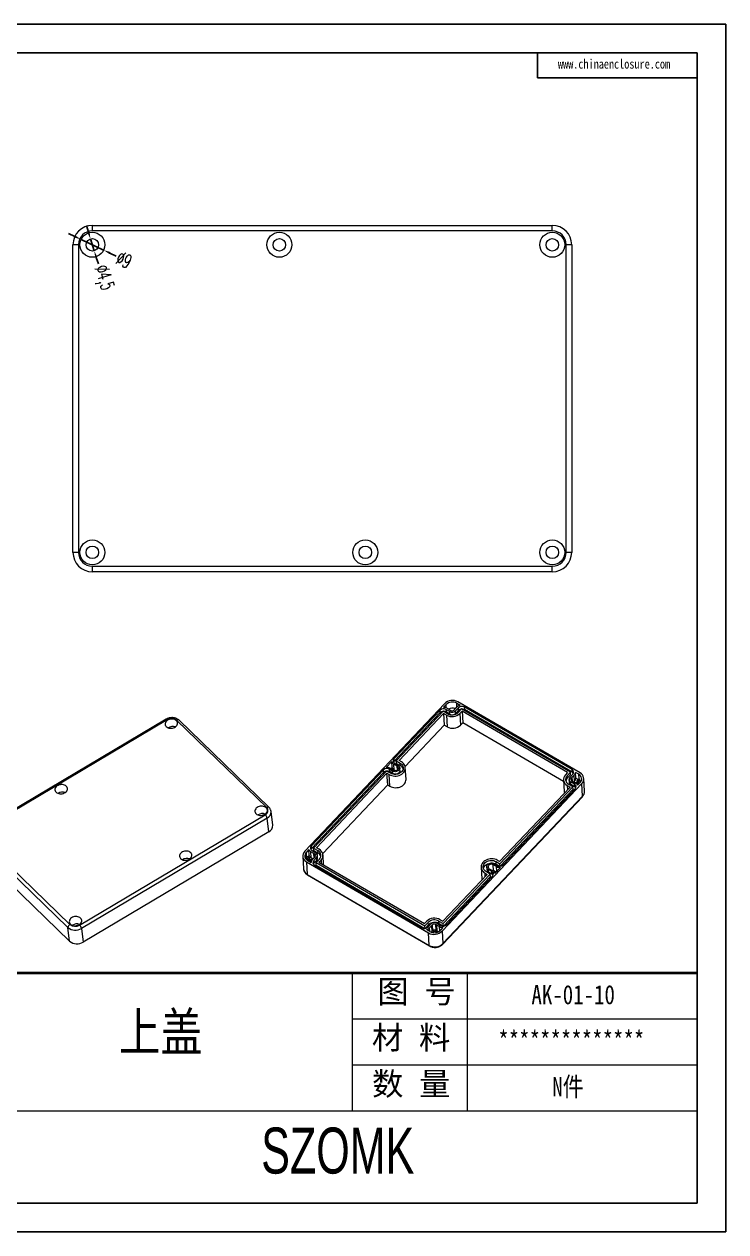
# Model space of a CAD drawing. Header units: inches. Extents: x 2647 to 4085, y 1129 to 1630.
# Drawn here: x 3010.1 to 3263.4, y 1128.8 to 1564.6 of the extents above; entities that cross this region are included whole.
import ezdxf

# ---------------------------------------------------------------- set-up
doc = ezdxf.new("R2010")
doc.units = ezdxf.units.IN
doc.header["$LTSCALE"] = 15
doc.layers.add('文字', color=81, linetype='Continuous')
doc.layers.add('粗实线', color=7, linetype='Continuous', lineweight=30)
doc.layers.add('细实线', color=3, linetype='Continuous', lineweight=9)
doc.styles.add('SLDTEXTSTYLE2', font='TXT', dxfattribs={"width": 0.6, "bigfont": 'bigfont'})
doc.styles.get("Standard").update_dxf_attribs({"font": 'txt', "bigfont": 'gbcbig.shx'})
doc.styles.add('宋体', font='', dxfattribs={"width": 0.8, "height": 3.5})
doc.styles.add('长仿宋', font='', dxfattribs={"width": 0.7, "height": 4})
doc.styles.get('宋体').set_extended_font_data('SimSun')
doc.styles.get('长仿宋').set_extended_font_data('SimSun')
doc.dimstyles.new('5', dxfattribs={"dimtxt": 5, "dimasz": 2.5, "dimexe": 1.25, "dimexo": 0.625, "dimtad": 0, "dimtxsty": 'SLDTEXTSTYLE2', "dimcen": 2.5, "dimclrd": 3, "dimclre": 3, "dimclrt": 256, "dimadec": 0, "dimazin": 0, "dimtfac": 1, "dimtmove": 0, "dimatfit": 3, "dimfxl": 1, "dimarcsym": 0})

# ---------------------------------------------------------------- blocks, each defined once
blk = doc.blocks.new('*D307')
at = {"color": 3, "lineweight": -2}
for p, q in [((3028.41, 1487.93), (3026.15, 1489)), ((3030.67, 1486.87), (3038.81, 1483.03)), ((3043.33, 1480.89), (3041.07, 1481.96))]:
    blk.add_line(p, q, dxfattribs=at)
at = {"color": 3}
for points in [[(3028.59, 1488.31), (3028.23, 1487.56), (3030.67, 1486.87)], [(3041.25, 1482.34), (3040.9, 1481.58), (3038.81, 1483.03)]]:
    blk.add_solid(points, dxfattribs=at)
at = {"layer": 'Defpoints', "color": 0}
for p in [(3030.67, 1486.87), (3038.81, 1483.03)]:
    blk.add_point(p, dxfattribs=at)
at = {"insert": (3046.16, 1479.56), "char_height": 5, "attachment_point": 5, "rotation": 334.7411, "style": 'SLDTEXTSTYLE2'}
blk.add_mtext('∅9', dxfattribs=at)
blk = doc.blocks.new('*D308')
at = {"color": 3, "lineweight": -2}
for p, q in [((3033.32, 1489.48), (3032.57, 1491.86)), ((3034.07, 1487.09), (3035.42, 1482.8)), ((3036.91, 1478.03), (3036.16, 1480.41))]:
    blk.add_line(p, q, dxfattribs=at)
at = {"color": 3}
for points in [[(3033.72, 1489.6), (3032.92, 1489.35), (3034.07, 1487.09)], [(3036.56, 1480.54), (3035.77, 1480.29), (3035.42, 1482.8)]]:
    blk.add_solid(points, dxfattribs=at)
at = {"layer": 'Defpoints', "color": 0}
for p in [(3034.07, 1487.09), (3035.42, 1482.8)]:
    blk.add_point(p, dxfattribs=at)
at = {"insert": (3038.52, 1472.9), "char_height": 5, "attachment_point": 5, "rotation": 287.4167, "style": 'SLDTEXTSTYLE2'}
blk.add_mtext('∅4,5', dxfattribs=at)

msp = doc.modelspace()

# ---------------------------------------------------------------- linework, layer by layer
for p, q in [((2647.03, 1564.559), (3263.365, 1564.559)), ((3263.365, 1564.559), (3263.365, 1128.767)), ((2662.979, 1554.183), (3252.989, 1554.183)), ((3195.344, 1554.183), (3195.344, 1545.176)), ((3252.989, 1554.183), (3252.989, 1139.143)), ((3195.344, 1545.176), (3252.989, 1545.176)), ((2662.979, 1139.143), (3252.989, 1139.143)), ((2647.03, 1128.767), (3263.365, 1128.767))]:
    msp.add_line(p, q)
at = {"color": 7, "linetype": 'Continuous', "lineweight": 15}
for p, q in [((3034.742, 1489.945), (3034.742, 1491.945)), ((3034.742, 1491.945), (3200.742, 1491.945)), ((3200.742, 1489.945), (3200.742, 1491.945)), ((3200.742, 1489.945), (3034.742, 1489.945)), ((3029.742, 1484.945), (3027.742, 1484.945)), ((3027.742, 1373.945), (3027.742, 1484.945)), ((3029.742, 1484.945), (3029.742, 1373.945)), ((3205.742, 1373.945), (3205.742, 1484.945)), ((3207.742, 1484.945), (3205.742, 1484.945)), ((3207.742, 1484.945), (3207.742, 1373.945)), ((3029.742, 1373.945), (3027.742, 1373.945)), ((3207.742, 1373.945), (3205.742, 1373.945)), ((3034.742, 1366.945), (3034.742, 1368.945)), ((3034.742, 1368.945), (3200.742, 1368.945)), ((3200.742, 1366.945), (3200.742, 1368.945)), ((3200.742, 1366.945), (3034.742, 1366.945)), ((3161.795, 1319.355), (3111.374, 1266.122)), ((3160.218, 1317.039), (3143.588, 1299.482)), ((3160.275, 1316.12), (3143.645, 1298.563)), ((3161.361, 1316.623), (3144.428, 1298.745)), ((3160.275, 1316.12), (3160.218, 1317.039)), ((3162.948, 1315.7), (3161.361, 1316.623)), ((3161.479, 1318.046), (3162.39, 1319.008)), ((3163.708, 1316.501), (3162.319, 1317.309)), ((3162.319, 1317.309), (3162.376, 1316.39)), ((3163.765, 1315.582), (3162.376, 1316.39)), ((3163.717, 1317.142), (3162.714, 1317.726)), ((3163.765, 1315.582), (3163.708, 1316.501)), ((3164.102, 1316.918), (3164.091, 1316.925)), ((3165.282, 1317.163), (3165.288, 1317.066)), ((3165.302, 1317.08), (3165.293, 1317.071)), ((3165.333, 1317.294), (3165.994, 1317.991)), ((3166.356, 1318.193), (3165.588, 1317.383)), ((3166.872, 1317.893), (3165.809, 1316.771)), ((3165.866, 1315.852), (3165.809, 1316.771)), ((3166.929, 1316.974), (3165.866, 1315.852)), ((3166.243, 1319.503), (3167.434, 1318.81)), ((3210.733, 1294.368), (3166.699, 1319.984)), ((3168.016, 1317.477), (3166.801, 1316.194)), ((3166.929, 1316.974), (3166.872, 1317.893)), ((3168.155, 1316.65), (3167.396, 1315.848)), ((3207.289, 1294.63), (3168.016, 1317.477)), ((3206.239, 1294.495), (3168.155, 1316.65)), ((3168.155, 1316.65), (3168.417, 1312.451)), ((3207.85, 1295.547), (3168.973, 1318.163)), ((3168.973, 1318.163), (3169.031, 1317.244)), ((3207.908, 1294.628), (3169.031, 1317.244)), ((3061.357, 1313.732), (2994.356, 1273.918)), ((3061.783, 1313.543), (2994.783, 1273.729)), ((3097.684, 1281.908), (3065.262, 1313.327)), ((3098.464, 1281.956), (3066.042, 1313.375)), ((3161.501, 1315.796), (3145.478, 1298.88)), ((3162.493, 1315.219), (3161.501, 1315.796)), ((3161.501, 1315.796), (3161.763, 1311.597)), ((3162.493, 1315.219), (3162.754, 1311.02)), ((3167.396, 1315.848), (3167.658, 1311.65)), ((3168.417, 1312.451), (3167.658, 1311.65)), ((3204.799, 1291.287), (3168.417, 1312.451)), ((3161.763, 1311.597), (3147.635, 1296.682)), ((3162.754, 1311.02), (3161.763, 1311.597)), ((3143.588, 1299.482), (3143.645, 1298.563)), ((3144.428, 1298.745), (3145.816, 1297.937)), ((3144.485, 1297.826), (3144.428, 1298.745)), ((3146.272, 1298.418), (3145.478, 1298.88)), ((3139.791, 1295.474), (3113.745, 1267.975)), ((3139.848, 1294.554), (3113.802, 1267.056)), ((3140.935, 1295.057), (3114.585, 1267.238)), ((3139.848, 1294.554), (3139.791, 1295.474)), ((3142.799, 1298.52), (3140.738, 1296.344)), ((3142.323, 1294.249), (3140.935, 1295.057)), ((3143.082, 1295.051), (3141.892, 1295.743)), ((3141.892, 1295.743), (3141.95, 1294.824)), ((3143.14, 1294.132), (3141.95, 1294.824)), ((3142.196, 1296.064), (3143.386, 1295.372)), ((3142.933, 1296.375), (3142.482, 1295.898)), ((3142.933, 1296.375), (3142.799, 1298.52)), ((3143.14, 1294.132), (3143.082, 1295.051)), ((3144.753, 1296.815), (3143.563, 1297.507)), ((3143.697, 1295.362), (3143.563, 1297.507)), ((3143.965, 1295.206), (3143.697, 1295.362)), ((3143.867, 1297.828), (3145.057, 1297.135)), ((3144.485, 1297.826), (3145.873, 1297.018)), ((3145.749, 1295.275), (3145.691, 1296.194)), ((3145.873, 1297.018), (3145.816, 1297.937)), ((3147.949, 1292.121), (3147.688, 1296.319)), ((3206.239, 1294.495), (3205.479, 1293.694)), ((3206.074, 1293.348), (3207.289, 1294.63)), ((3207.347, 1293.711), (3207.289, 1294.63)), ((3207.908, 1294.628), (3207.85, 1295.547)), ((3210.277, 1293.887), (3209.086, 1294.58)), ((3209.22, 1292.434), (3209.086, 1294.58)), ((3141.074, 1294.23), (3115.635, 1267.373)), ((3141.336, 1290.032), (3117.898, 1265.288)), ((3141.074, 1294.23), (3141.867, 1293.768)), ((3141.336, 1290.032), (3141.074, 1294.23)), ((3141.336, 1290.032), (3142.129, 1289.57)), ((3142.129, 1289.57), (3141.867, 1293.768)), ((3160.962, 1237.275), (3211.383, 1290.508)), ((3204.763, 1291.86), (3205.025, 1287.662)), ((3206.132, 1292.428), (3206.074, 1293.348)), ((3206.132, 1292.428), (3207.347, 1293.711)), ((3208.173, 1289.391), (3206.586, 1290.315)), ((3206.759, 1291.985), (3206.817, 1291.066)), ((3207.066, 1292.771), (3208.129, 1293.893)), ((3208.734, 1290.309), (3207.345, 1291.116)), ((3207.402, 1290.197), (3207.345, 1291.116)), ((3208.791, 1289.389), (3207.402, 1290.197)), ((3207.59, 1292.48), (3207.582, 1292.471)), ((3207.59, 1292.48), (3207.646, 1291.597)), ((3207.74, 1291.533), (3207.751, 1291.527)), ((3208.645, 1293.593), (3207.877, 1292.782)), ((3207.965, 1291.379), (3207.877, 1292.782)), ((3208.125, 1291.309), (3209.128, 1290.725)), ((3208.779, 1291.448), (3208.462, 1291.113)), ((3208.779, 1291.448), (3208.645, 1293.593)), ((3208.791, 1289.389), (3208.734, 1290.309)), ((3210.049, 1291.952), (3209.22, 1292.434)), ((3209.588, 1291.388), (3209.617, 1290.929)), ((3210.32, 1292.238), (3209.639, 1291.519)), ((3209.877, 1289.891), (3210.788, 1290.854)), ((3210.036, 1291.289), (3210.697, 1291.986)), ((3210.036, 1291.289), (3210.065, 1290.829)), ((3210.065, 1290.829), (3210.726, 1291.526)), ((3210.382, 1292.202), (3210.277, 1293.887)), ((3210.32, 1292.238), (3210.382, 1292.202)), ((3210.726, 1291.526), (3210.697, 1291.986)), ((3211.664, 1286.003), (3211.383, 1290.508)), ((3212.381, 1287.836), (3212.1, 1292.341)), ((3161.175, 1232.544), (3211.597, 1285.777)), ((3161.243, 1232.77), (3211.664, 1286.003)), ((3181.683, 1262.4), (3207.122, 1289.257)), ((3181.823, 1261.573), (3208.173, 1289.391)), ((3181.896, 1260.67), (3208.23, 1288.472)), ((3182.966, 1261.156), (3209.012, 1288.654)), ((3206.13, 1289.834), (3207.122, 1289.257)), ((3208.23, 1288.472), (3208.173, 1289.391)), ((3030.126, 1239.48), (3097.126, 1279.293)), ((3097.795, 1278.057), (3030.795, 1238.243)), ((3098.414, 1273.129), (3097.795, 1278.057)), ((3099.842, 1275.547), (3099.223, 1280.475)), ((3098.414, 1273.129), (3031.414, 1233.316)), ((3025.925, 1238.546), (2993.502, 1269.965)), ((2994.225, 1271.115), (3026.648, 1239.696)), ((3026.544, 1233.618), (2994.122, 1265.037)), ((3110.658, 1264.289), (3110.938, 1259.784)), ((3111.944, 1263.941), (3111.973, 1263.482)), ((3111.944, 1263.941), (3112.864, 1263.406)), ((3112.881, 1266.738), (3111.969, 1265.776)), ((3112.074, 1264.09), (3111.969, 1265.776)), ((3112.074, 1264.09), (3112.241, 1264.266)), ((3113.168, 1263.727), (3112.241, 1264.266)), ((3113.014, 1264.593), (3112.54, 1264.092)), ((3113.014, 1264.593), (3112.881, 1266.738)), ((3114.632, 1265.321), (3113.629, 1265.904)), ((3113.763, 1263.759), (3113.629, 1265.904)), ((3113.745, 1267.975), (3113.802, 1267.056)), ((3114.024, 1266.321), (3115.412, 1265.513)), ((3114.112, 1263.037), (3114.88, 1263.847)), ((3114.585, 1267.238), (3116.172, 1266.315)), ((3114.642, 1266.319), (3114.585, 1267.238)), ((3115.691, 1263.859), (3114.628, 1262.737)), ((3114.733, 1263.692), (3114.632, 1265.321)), ((3114.642, 1266.319), (3116.229, 1265.396)), ((3115.017, 1265.097), (3115.006, 1265.103)), ((3115.006, 1265.103), (3115.074, 1264.021)), ((3115.167, 1264.15), (3115.175, 1264.159)), ((3116.627, 1266.796), (3115.635, 1267.373)), ((3115.748, 1262.94), (3115.691, 1263.859)), ((3116.055, 1263.725), (3115.998, 1264.645)), ((3116.229, 1265.396), (3116.172, 1266.315)), ((3118.22, 1261.144), (3117.994, 1264.769)), ((3111.973, 1263.482), (3111.833, 1263.285)), ((3112.893, 1262.947), (3111.973, 1263.482)), ((3112.025, 1262.262), (3156.059, 1236.646)), ((3112.025, 1262.262), (3112.305, 1257.757)), ((3112.48, 1262.743), (3113.671, 1262.05)), ((3112.864, 1263.406), (3112.893, 1262.947)), ((3113.294, 1263.123), (3113.265, 1263.582)), ((3114.429, 1263.371), (3113.763, 1263.759)), ((3114.628, 1262.737), (3114.685, 1261.817)), ((3115.748, 1262.94), (3114.685, 1261.817)), ((3114.907, 1261.082), (3153.784, 1238.466)), ((3116.683, 1263.282), (3115.468, 1261.999)), ((3115.468, 1261.999), (3154.742, 1239.153)), ((3115.525, 1261.08), (3115.468, 1261.999)), ((3115.525, 1261.08), (3154.775, 1238.247)), ((3116.519, 1262.134), (3117.278, 1262.936)), ((3116.519, 1262.134), (3154.602, 1239.98)), ((3175.07, 1260.311), (3175.331, 1256.112)), ((3177.066, 1260.435), (3177.123, 1259.516)), ((3178.891, 1258.802), (3177.701, 1259.494)), ((3177.758, 1258.575), (3177.701, 1259.494)), ((3178.004, 1259.815), (3179.194, 1259.122)), ((3180.561, 1260.566), (3179.371, 1261.258)), ((3179.505, 1259.113), (3179.371, 1261.258)), ((3179.675, 1261.579), (3180.865, 1260.886)), ((3179.958, 1258.11), (3182.019, 1260.286)), ((3180.434, 1262.38), (3181.823, 1261.573)), ((3180.492, 1261.461), (3180.434, 1262.38)), ((3180.492, 1261.461), (3181.856, 1260.667)), ((3181.683, 1262.4), (3180.89, 1262.861)), ((3181.879, 1260.669), (3181.823, 1261.573)), ((3112.305, 1257.757), (3156.34, 1232.141)), ((3112.41, 1257.534), (3156.444, 1231.918)), ((3161.256, 1240.834), (3177.279, 1257.75)), ((3161.396, 1240.007), (3178.33, 1257.885)), ((3161.469, 1239.104), (3178.387, 1256.965)), ((3162.54, 1239.59), (3179.17, 1257.147)), ((3176.486, 1258.211), (3177.279, 1257.75)), ((3178.33, 1257.885), (3176.941, 1258.692)), ((3178.948, 1257.882), (3177.758, 1258.575)), ((3178.387, 1256.965), (3178.33, 1257.885)), ((3178.948, 1257.882), (3178.891, 1258.802)), ((3180.41, 1258.587), (3179.505, 1259.113)), ((3180.148, 1258.311), (3180.135, 1258.319)), ((3026.544, 1233.618), (3025.925, 1238.546)), ((3030.795, 1238.243), (3031.414, 1233.316)), ((3154.602, 1239.98), (3155.362, 1240.782)), ((3154.742, 1239.153), (3155.957, 1240.436)), ((3154.798, 1238.249), (3154.742, 1239.153)), ((3154.815, 1238.25), (3156.014, 1239.516)), ((3156.514, 1237.127), (3155.324, 1237.819)), ((3155.885, 1238.736), (3156.948, 1239.859)), ((3156.014, 1239.516), (3155.957, 1240.436)), ((3156.401, 1238.436), (3157.169, 1239.247)), ((3157.169, 1239.247), (3157.303, 1237.102)), ((3157.455, 1239.549), (3157.464, 1239.559)), ((3157.589, 1237.404), (3157.455, 1239.549)), ((3157.598, 1237.413), (3157.464, 1239.559)), ((3158.655, 1239.711), (3158.666, 1239.705)), ((3158.789, 1237.566), (3158.655, 1239.711)), ((3158.666, 1239.705), (3158.8, 1237.56)), ((3159.04, 1239.487), (3160.043, 1238.904)), ((3159.174, 1237.342), (3159.04, 1239.487)), ((3159.05, 1240.128), (3160.438, 1239.321)), ((3159.809, 1240.93), (3161.396, 1240.007)), ((3159.866, 1240.011), (3159.809, 1240.93)), ((3159.866, 1240.011), (3161.429, 1239.101)), ((3160.265, 1241.411), (3161.256, 1240.834)), ((3161.278, 1238.584), (3160.367, 1237.621)), ((3161.452, 1239.103), (3161.396, 1240.007)), ((3156.34, 1232.141), (3156.059, 1236.646)), ((3157.087, 1236.874), (3157.303, 1237.102)), ((3157.589, 1237.404), (3157.598, 1237.413)), ((3158.789, 1237.566), (3158.8, 1237.56)), ((3159.035, 1236.946), (3159.14, 1236.876)), ((3159.174, 1237.342), (3159.63, 1237.077)), ((3160.962, 1237.275), (3161.243, 1232.77))]:
    msp.add_line(p, q, dxfattribs=at)
at = {"color": 8, "linetype": 'Continuous', "lineweight": 15}
for p, q in [((3162.463, 1317.851), (3162.39, 1319.008)), ((3166.327, 1318.162), (3166.243, 1319.503)), ((3144.837, 1295.462), (3144.753, 1296.815)), ((3207.636, 1291.605), (3207.582, 1292.471)), ((3206.13, 1289.834), (3206.225, 1288.31)), ((3115.084, 1264.033), (3115.017, 1265.097)), ((3117.278, 1262.936), (3117.358, 1261.646)), ((3180.668, 1258.859), (3180.561, 1260.566)), ((3176.562, 1256.992), (3176.486, 1258.211)), ((3156.481, 1237.146), (3156.401, 1238.436)), ((3160.137, 1237.407), (3160.043, 1238.904))]:
    msp.add_line(p, q, dxfattribs=at)
at = {"color": 7, "linetype": 'Continuous', "lineweight": 15, "flags": 128}
for points in [[(3065.06, 1313.207), (3064.788, 1313.423), (3064.462, 1313.594), (3064.096, 1313.716), (3063.7, 1313.783), (3063.289, 1313.794), (3062.877, 1313.749), (3062.476, 1313.648), (3062.102, 1313.495), (3061.767, 1313.296), (3061.482, 1313.057), (3061.257, 1312.787), (3061.1, 1312.494), (3061.016, 1312.188), (3061.008, 1311.88), (3061.075, 1311.581), (3061.217, 1311.301), (3061.427, 1311.048), (3061.7, 1310.833), (3062.025, 1310.661), (3062.391, 1310.539), (3062.787, 1310.472), (3063.198, 1310.461), (3063.611, 1310.506), (3064.011, 1310.607), (3064.385, 1310.76), (3064.72, 1310.959), (3065.005, 1311.198), (3065.23, 1311.468), (3065.387, 1311.762), (3065.471, 1312.067), (3065.48, 1312.375), (3065.412, 1312.674), (3065.271, 1312.954), (3065.06, 1313.207)], [(3141.867, 1293.768), (3142.321, 1293.545), (3142.813, 1293.379), (3143.333, 1293.273), (3143.87, 1293.23), (3144.412, 1293.251), (3144.945, 1293.336), (3145.459, 1293.482), (3145.942, 1293.686), (3146.384, 1293.945), (3146.773, 1294.251), (3147.102, 1294.599), (3147.364, 1294.979), (3147.551, 1295.385), (3147.661, 1295.807), (3147.691, 1296.235), (3147.64, 1296.66), (3147.509, 1297.072), (3147.302, 1297.462), (3147.022, 1297.822), (3146.676, 1298.143), (3146.272, 1298.418)], [(3145.816, 1297.937), (3146.168, 1297.694), (3146.462, 1297.406), (3146.691, 1297.083), (3146.849, 1296.733), (3146.931, 1296.366), (3146.934, 1295.991), (3146.86, 1295.619), (3146.71, 1295.26), (3146.487, 1294.923), (3146.199, 1294.619), (3145.852, 1294.354), (3145.457, 1294.137), (3145.024, 1293.974), (3144.565, 1293.868), (3144.092, 1293.823), (3143.619, 1293.84), (3143.158, 1293.918), (3142.722, 1294.056), (3142.323, 1294.249)], [(3145.057, 1297.135), (3145.319, 1296.942), (3145.518, 1296.707), (3145.645, 1296.44), (3145.693, 1296.157), (3145.66, 1295.87), (3145.546, 1295.594), (3145.359, 1295.343), (3145.107, 1295.13), (3144.803, 1294.965), (3144.462, 1294.857), (3144.102, 1294.811), (3143.74, 1294.829), (3143.394, 1294.91), (3143.082, 1295.051)], [(3145.749, 1295.275), (3145.75, 1295.237), (3145.717, 1294.95), (3145.604, 1294.675), (3145.416, 1294.424), (3145.164, 1294.211), (3144.86, 1294.046), (3144.519, 1293.938), (3144.159, 1293.892), (3143.797, 1293.91), (3143.451, 1293.991), (3143.14, 1294.132)], [(3143.386, 1295.372), (3143.64, 1295.262), (3143.924, 1295.209), (3144.218, 1295.216), (3144.501, 1295.283), (3144.755, 1295.405), (3144.962, 1295.574), (3145.109, 1295.778), (3145.184, 1296.004), (3145.184, 1296.236), (3145.108, 1296.459), (3144.961, 1296.656), (3144.753, 1296.815)], [(3143.645, 1298.563), (3143.49, 1298.362), (3143.427, 1298.244)], [(3025.304, 1289.582), (3025.031, 1289.798), (3024.706, 1289.97), (3024.34, 1290.091), (3023.944, 1290.159), (3023.533, 1290.17), (3023.12, 1290.125), (3022.72, 1290.024), (3022.346, 1289.871), (3022.011, 1289.672), (3021.726, 1289.433), (3021.501, 1289.162), (3021.344, 1288.869), (3021.26, 1288.564), (3021.251, 1288.256), (3021.319, 1287.957), (3021.461, 1287.676), (3021.671, 1287.424), (3021.944, 1287.208), (3022.269, 1287.037), (3022.635, 1286.915), (3023.031, 1286.847), (3023.442, 1286.836), (3023.855, 1286.882), (3024.255, 1286.983), (3024.629, 1287.135), (3024.964, 1287.334), (3025.249, 1287.573), (3025.474, 1287.844), (3025.631, 1288.137), (3025.715, 1288.443), (3025.724, 1288.75), (3025.656, 1289.049), (3025.514, 1289.33), (3025.304, 1289.582)], [(3142.129, 1289.57), (3142.582, 1289.347), (3143.075, 1289.18), (3143.595, 1289.074), (3144.132, 1289.032), (3144.673, 1289.053), (3145.207, 1289.137), (3145.721, 1289.284), (3146.204, 1289.488), (3146.645, 1289.746), (3147.035, 1290.053), (3147.364, 1290.4), (3147.625, 1290.781), (3147.813, 1291.187), (3147.923, 1291.609), (3147.953, 1292.036), (3147.949, 1292.121)], [(3209.639, 1291.519), (3209.596, 1291.449), (3209.59, 1291.372), (3209.622, 1291.3), (3209.686, 1291.244), (3209.773, 1291.212), (3209.871, 1291.209), (3209.963, 1291.236), (3210.036, 1291.289)], [(3209.617, 1290.929), (3209.619, 1290.913), (3209.65, 1290.84), (3209.715, 1290.784), (3209.802, 1290.752), (3209.899, 1290.749), (3209.992, 1290.776), (3210.065, 1290.829)], [(3211.058, 1291.199), (3211.014, 1291.252), (3210.726, 1291.526)], [(3205.025, 1287.662), (3205.051, 1287.435), (3205.121, 1287.144)], [(3097.482, 1281.788), (3097.21, 1282.004), (3096.885, 1282.175), (3096.518, 1282.297), (3096.123, 1282.364), (3095.712, 1282.375), (3095.299, 1282.33), (3094.899, 1282.229), (3094.525, 1282.076), (3094.19, 1281.877), (3093.905, 1281.638), (3093.68, 1281.368), (3093.523, 1281.075), (3093.438, 1280.769), (3093.43, 1280.461), (3093.498, 1280.162), (3093.639, 1279.882), (3093.85, 1279.629), (3094.122, 1279.414), (3094.447, 1279.242), (3094.814, 1279.12), (3095.209, 1279.053), (3095.62, 1279.042), (3096.033, 1279.087), (3096.433, 1279.188), (3096.807, 1279.341), (3097.142, 1279.54), (3097.427, 1279.779), (3097.652, 1280.049), (3097.809, 1280.343), (3097.894, 1280.648), (3097.902, 1280.956), (3097.834, 1281.255), (3097.693, 1281.535), (3097.482, 1281.788)], [(3070.238, 1265.599), (3069.966, 1265.814), (3069.641, 1265.986), (3069.274, 1266.107), (3068.879, 1266.175), (3068.468, 1266.186), (3068.055, 1266.141), (3067.655, 1266.04), (3067.281, 1265.887), (3066.946, 1265.688), (3066.661, 1265.449), (3066.436, 1265.178), (3066.278, 1264.885), (3066.194, 1264.58), (3066.186, 1264.272), (3066.253, 1263.973), (3066.395, 1263.692), (3066.606, 1263.44), (3066.878, 1263.224), (3067.203, 1263.053), (3067.57, 1262.931), (3067.965, 1262.864), (3068.376, 1262.852), (3068.789, 1262.898), (3069.189, 1262.999), (3069.563, 1263.151), (3069.898, 1263.351), (3070.183, 1263.59), (3070.408, 1263.86), (3070.565, 1264.153), (3070.65, 1264.459), (3070.658, 1264.766), (3070.59, 1265.066), (3070.449, 1265.346), (3070.238, 1265.599)], [(3113.802, 1267.056), (3113.647, 1266.855), (3113.585, 1266.737)], [(3112.864, 1263.406), (3112.952, 1263.374), (3113.049, 1263.372), (3113.141, 1263.399), (3113.214, 1263.451), (3113.257, 1263.522), (3113.264, 1263.599), (3113.232, 1263.671), (3113.168, 1263.727)], [(3112.893, 1262.947), (3112.98, 1262.915), (3113.077, 1262.912), (3113.17, 1262.939), (3113.243, 1262.992), (3113.286, 1263.062), (3113.294, 1263.123)], [(3114.685, 1261.817), (3114.53, 1261.616), (3114.468, 1261.499)], [(3180.89, 1262.861), (3180.437, 1263.085), (3179.944, 1263.251), (3179.424, 1263.357), (3178.887, 1263.4), (3178.346, 1263.379), (3177.812, 1263.294), (3177.298, 1263.148), (3176.815, 1262.943), (3176.374, 1262.685), (3175.984, 1262.379), (3175.655, 1262.031), (3175.394, 1261.65), (3175.206, 1261.244), (3175.096, 1260.823), (3175.066, 1260.395), (3175.117, 1259.97), (3175.248, 1259.558), (3175.456, 1259.168), (3175.736, 1258.808), (3176.081, 1258.487), (3176.486, 1258.211)], [(3176.941, 1258.692), (3176.59, 1258.936), (3176.295, 1259.223), (3176.066, 1259.546), (3175.908, 1259.896), (3175.827, 1260.264), (3175.823, 1260.639), (3175.897, 1261.011), (3176.048, 1261.37), (3176.27, 1261.706), (3176.559, 1262.011), (3176.905, 1262.275), (3177.3, 1262.492), (3177.733, 1262.656), (3178.192, 1262.761), (3178.665, 1262.806), (3179.138, 1262.79), (3179.599, 1262.711), (3180.035, 1262.574), (3180.434, 1262.38)], [(3175.907, 1259.901), (3175.955, 1260.092), (3176.105, 1260.451), (3176.328, 1260.787), (3176.616, 1261.092), (3176.963, 1261.356), (3177.358, 1261.573), (3177.791, 1261.736), (3178.25, 1261.842), (3178.722, 1261.887), (3179.195, 1261.87), (3179.656, 1261.792), (3180.092, 1261.654), (3180.492, 1261.461)], [(3177.701, 1259.494), (3177.438, 1259.687), (3177.239, 1259.923), (3177.112, 1260.189), (3177.064, 1260.473), (3177.098, 1260.76), (3177.211, 1261.036), (3177.398, 1261.286), (3177.65, 1261.499), (3177.954, 1261.664), (3178.295, 1261.773), (3178.656, 1261.819), (3179.018, 1261.801), (3179.363, 1261.719), (3179.675, 1261.579)], [(3179.371, 1261.258), (3179.117, 1261.368), (3178.833, 1261.421), (3178.54, 1261.414), (3178.256, 1261.347), (3178.002, 1261.225), (3177.795, 1261.056), (3177.649, 1260.851), (3177.573, 1260.625), (3177.573, 1260.393), (3177.65, 1260.171), (3177.797, 1259.974), (3178.004, 1259.815)], [(3175.331, 1256.112), (3175.379, 1255.772), (3175.384, 1255.749)], [(3030.482, 1241.974), (3030.21, 1242.19), (3029.885, 1242.361), (3029.518, 1242.483), (3029.122, 1242.551), (3028.711, 1242.562), (3028.299, 1242.516), (3027.899, 1242.415), (3027.525, 1242.263), (3027.189, 1242.064), (3026.904, 1241.825), (3026.68, 1241.554), (3026.522, 1241.261), (3026.438, 1240.955), (3026.43, 1240.648), (3026.497, 1240.349), (3026.639, 1240.068), (3026.849, 1239.816), (3027.122, 1239.6), (3027.447, 1239.428), (3027.813, 1239.307), (3028.209, 1239.239), (3028.62, 1239.228), (3029.033, 1239.274), (3029.433, 1239.374), (3029.807, 1239.527), (3030.142, 1239.726), (3030.427, 1239.965), (3030.652, 1240.236), (3030.809, 1240.529), (3030.894, 1240.834), (3030.902, 1241.142), (3030.834, 1241.441), (3030.693, 1241.722), (3030.482, 1241.974)], [(3157.303, 1237.102), (3157.212, 1236.873), (3157.205, 1236.838)], [(3159.413, 1236.976), (3159.337, 1237.146), (3159.174, 1237.342)]]:
    msp.add_lwpolyline(points, dxfattribs=at)
at = {"color": 8, "linetype": 'Continuous', "lineweight": 15, "flags": 128}
msp.add_lwpolyline([(3061.783, 1313.543), (3061.671, 1313.64), (3061.566, 1313.708), (3061.473, 1313.744), (3061.395, 1313.747), (3061.357, 1313.732)], dxfattribs=at)
at = {"color": 7, "linetype": 'Continuous', "lineweight": 15}
for centre, radius in [((3034.742, 1484.945), 4.5), ((3034.742, 1484.945), 2.25), ((3102.242, 1484.945), 4.5), ((3102.242, 1484.945), 2.25), ((3200.742, 1484.945), 4.5), ((3200.742, 1484.945), 2.25), ((3034.742, 1373.945), 4.5), ((3133.242, 1373.945), 4.5), ((3200.742, 1373.945), 4.5), ((3034.742, 1373.945), 2.25), ((3133.242, 1373.945), 2.25), ((3200.742, 1373.945), 2.25)]:
    msp.add_circle(centre, radius, dxfattribs=at)
for centre, radius, start, end in [((3034.742, 1484.945), 7, 90, 180), ((3200.742, 1484.945), 7, 0, 90), ((3034.742, 1484.945), 5, 90, 180), ((3200.742, 1484.945), 5, 0, 90), ((3034.742, 1373.945), 7, 180, 270), ((3034.742, 1373.945), 5, 180, 270), ((3200.742, 1373.945), 5, 270, 0), ((3200.742, 1373.945), 7, 270, 0), ((3164.668, 1316.391), 4.127, 60.52296, 134.10528), ((3161.45, 1315.762), 1.775, 60.67252, 133.95573), ((3161.462, 1314.927), 1.682, 93.96851, 134.85898), ((3161.516, 1314.851), 1.763, 60.79818, 94.268), ((3161.495, 1315.566), 2.48, 60.57177, 90.3855), ((3164.648, 1316.671), 3.25, 60.61716, 134.01108), ((3164.543, 1318.531), 3.25, 240.61716, 314.01108), ((3164.784, 1314.375), 3.393, 74.83972, 116.66158), ((3164.577, 1318.049), 1.775, 240.67252, 313.95573), ((3164.446, 1317.966), 1.1, 228.46321, 251.16128), ((3164.595, 1317.795), 1.006, 240.67252, 313.95573), ((3165.448, 1317.174), 0.166, 133.75789, 212.57171), ((3164.748, 1317.892), 0.982, 304.30975, 328.79723), ((3164.892, 1315.29), 2.917, 65.22504, 67.81631), ((3167.989, 1316.591), 2.288, 104.05192, 135.53028), ((3168.104, 1316.616), 1.775, 60.67252, 133.95573), ((3168.116, 1315.782), 1.682, 93.96851, 134.85898), ((3168.171, 1315.705), 1.763, 60.79818, 94.268), ((3063.37, 1310.979), 3.015, 51.14336, 121.74811), ((3164.523, 1318.811), 4.127, 240.52296, 314.10528), ((3164.634, 1317.129), 1.775, 240.67252, 313.95573), ((3063.734, 1308.224), 2.893, 70.36163, 123.96984), ((3164.785, 1314.613), 4.127, 240.52296, 314.10528), ((3144.316, 1298.754), 1.03, 135.01252, 244.12455), ((3141.023, 1294.196), 1.775, 60.67252, 133.95573), ((3141.035, 1293.362), 1.682, 93.96851, 134.85898), ((3141.045, 1294.001), 2.363, 60.83886, 97.45883), ((3141.09, 1293.285), 1.763, 60.79818, 94.268), ((3144.275, 1298.838), 1.51, 192.16883, 241.8479), ((3144.409, 1296.693), 1.51, 192.16883, 241.8479), ((3144.835, 1295.082), 2.197, 19.31591, 61.78736), ((3207.401, 1294.621), 1.03, 315.01252, 64.12455), ((3207.306, 1293.554), 1.231, 32.30394, 60.76076), ((3207.554, 1294.673), 1.535, 315.27821, 356.51378), ((3209.67, 1292.204), 2.411, 315.28927, 63.84779), ((3207.193, 1291.998), 2.411, 135.28927, 243.84779), ((3207.414, 1292.014), 1.89, 135.1154, 244.02167), ((3207.582, 1291.011), 2.027, 135.66471, 167.46424), ((3207.794, 1292.043), 1.03, 135.01252, 244.12455), ((3207.902, 1291.166), 1.09, 185.27836, 242.71451), ((3207.995, 1292.058), 0.583, 135.01252, 244.12455), ((3208.431, 1291.971), 0.982, 124.30975, 148.79723), ((3208.481, 1292.35), 1.1, 228.46321, 251.16128), ((3208.284, 1289.382), 1.03, 315.01252, 64.12455), ((3207.688, 1292.528), 1.535, 315.27821, 356.51378), ((3208.919, 1289.92), 0.942, 0.64492, 91.52518), ((3208.307, 1289.236), 1.701, 22.66908, 61.13723), ((3209.444, 1292.187), 1.893, 315.23791, 63.89916), ((3209.099, 1289.99), 2.557, 51.33401, 59.887), ((3023.978, 1284.6), 2.893, 70.36163, 123.96984), ((3208.189, 1288.315), 1.231, 32.30394, 60.76076), ((3096.514, 1280.791), 1.617, 292.23298, 43.68772), ((3096.157, 1276.805), 2.893, 70.36163, 123.96984), ((3095.421, 1277.572), 2.423, 11.53474, 45.25775), ((3097.252, 1275.447), 2.593, 296.64594, 2.22321), ((3113.087, 1264.426), 2.411, 135.28927, 243.84779), ((3113.313, 1264.443), 1.893, 135.23791, 243.89916), ((3113.767, 1262.485), 2.333, 136.52988, 141.37761), ((3114.45, 1267.394), 1.701, 202.66908, 241.13723), ((3114.584, 1265.248), 1.701, 202.66908, 241.13723), ((3114.473, 1267.248), 1.03, 135.01252, 244.12455), ((3114.277, 1264.28), 1.1, 48.46321, 71.16128), ((3114.326, 1264.659), 0.982, 304.30975, 328.79723), ((3114.763, 1264.572), 0.583, 315.01252, 64.12455), ((3114.963, 1264.587), 1.03, 315.01252, 64.12455), ((3115.344, 1264.616), 1.89, 315.1154, 64.02167), ((3115.203, 1263.515), 2.142, 20.31366, 61.38022), ((3115.565, 1264.632), 2.411, 315.28927, 63.84779), ((3068.913, 1260.616), 2.893, 70.36163, 123.96984), ((3114.197, 1262.212), 1.045, 83.51277, 172.58528), ((3114.215, 1261.615), 1.085, 111.21687, 144.40717), ((3115.203, 1261.957), 1.535, 135.27821, 176.51378), ((3115.356, 1262.009), 1.03, 135.01252, 244.12455), ((3115.012, 1263.68), 1.044, 314.8301, 2.48634), ((3178.311, 1259.633), 1.194, 185.61236, 242.38051), ((3181.713, 1262.629), 2.363, 240.83886, 277.45883), ((3181.734, 1262.434), 1.775, 240.67252, 313.95573), ((3178.441, 1257.875), 1.03, 315.01252, 64.12455), ((3178.347, 1256.808), 1.231, 32.30394, 60.76076), ((3178.482, 1257.791), 1.51, 12.16883, 61.8479), ((3179.141, 1258.397), 0.803, 356.81711, 63.04768), ((3179.989, 1258.053), 0.303, 61.27916, 108.45267), ((3027.284, 1238.493), 1.361, 117.89878, 177.79345), ((3028.572, 1241.81), 4.203, 230.95967, 301.93181), ((3028.54, 1242.044), 3.015, 231.14336, 301.74811), ((3029.156, 1236.992), 2.893, 70.36163, 123.96984), ((3028.421, 1237.759), 2.423, 11.53474, 45.25775), ((3154.653, 1240.014), 1.775, 240.67252, 313.95573), ((3154.768, 1240.039), 2.288, 284.05192, 315.53028), ((3158.234, 1237.818), 4.127, 60.52296, 134.10528), ((3158.215, 1238.098), 3.25, 60.61716, 134.01108), ((3158.272, 1237.179), 3.25, 60.61716, 134.01108), ((3158.18, 1238.581), 1.775, 60.67252, 133.95573), ((3158.009, 1238.738), 0.982, 124.30975, 148.79723), ((3158.162, 1238.835), 1.006, 60.67252, 133.95573), ((3158.296, 1236.689), 1.006, 60.67252, 133.95573), ((3158.311, 1238.664), 1.1, 48.46321, 71.16128), ((3161.262, 1241.064), 2.48, 240.57177, 270.3855), ((3161.308, 1240.868), 1.775, 240.67252, 313.95573), ((3029.191, 1236.883), 4.203, 230.95967, 301.93181), ((3158.09, 1240.239), 4.127, 240.52296, 314.10528), ((3158.109, 1239.959), 3.25, 240.61716, 314.01108), ((3158.381, 1235.79), 1.328, 60.49861, 132.24629), ((3158.351, 1236.265), 1.371, 70.87837, 123.74987), ((3158.37, 1235.734), 4.127, 240.52296, 314.10528)]:
    msp.add_arc(centre, radius, start, end, dxfattribs=at)
at = {"color": 8, "linetype": 'Continuous', "lineweight": 15}
for centre, radius, start, end in [((3065.684, 1312.82), 0.66, 57.20345, 129.7994), ((3211.384, 1285.964), 0.283, 318.80904, 8.00045), ((3209.954, 1287.728), 2.429, 314.75965, 2.55679), ((3098.107, 1281.401), 0.66, 57.16931, 129.80431), ((3096.628, 1280.379), 2.598, 296.67954, 1.64098), ((3113.494, 1260.033), 2.568, 185.57012, 242.42275), ((3112.562, 1257.741), 0.257, 176.45965, 233.81672), ((3156.596, 1232.125), 0.257, 176.46148, 233.80102), ((3160.962, 1232.731), 0.284, 318.85068, 7.99752)]:
    msp.add_arc(centre, radius, start, end, dxfattribs=at)
at = {"color": 7, "linetype": 'Continuous', "lineweight": 15}
for points, knots in [([(3066.042, 1313.375), (3065.975, 1313.436), (3065.803, 1313.593), (3065.484, 1313.81), (3065.083, 1314.013), (3064.646, 1314.167), (3064.182, 1314.27), (3063.699, 1314.318), (3063.208, 1314.31), (3062.719, 1314.248), (3062.24, 1314.13), (3061.779, 1313.963), (3061.497, 1313.809), (3061.357, 1313.732)], [0, 0, 0, 0, 0.057533, 0.1487381, 0.2408941, 0.3342844, 0.4284972, 0.5231853, 0.6181167, 0.7132531, 0.8086476, 0.904354, 1, 1, 1, 1]), ([(3211.597, 1285.777), (3211.659, 1285.846), (3211.823, 1286.028), (3212.04, 1286.354), (3212.229, 1286.755), (3212.345, 1287.172), (3212.395, 1287.529), (3212.379, 1287.743), (3212.373, 1287.815)], [0, 0, 0, 0, 0.1210364, 0.319544, 0.5163744, 0.7102418, 0.9012606, 1, 1, 1, 1]), ([(3099.221, 1280.447), (3099.219, 1280.475), (3099.211, 1280.635), (3099.13, 1280.921), (3098.978, 1281.29), (3098.759, 1281.643), (3098.565, 1281.849), (3098.464, 1281.956)], [0, 0, 0, 0, 0.04832938, 0.28221479, 0.51491552, 0.74828765, 1, 1, 1, 1]), ([(3110.946, 1259.805), (3110.948, 1259.738), (3110.953, 1259.533), (3111.035, 1259.197), (3111.185, 1258.807), (3111.399, 1258.442), (3111.669, 1258.107), (3111.989, 1257.811), (3112.247, 1257.63), (3112.392, 1257.545), (3112.41, 1257.534)], [0, 0, 0, 0, 0.0721437, 0.2223813, 0.3722526, 0.5226448, 0.6743162, 0.8277547, 0.9784163, 1, 1, 1, 1]), ([(3156.444, 1231.918), (3156.526, 1231.873), (3156.743, 1231.754), (3157.125, 1231.602), (3157.59, 1231.479), (3158.073, 1231.413), (3158.565, 1231.404), (3159.057, 1231.454), (3159.538, 1231.561), (3160, 1231.725), (3160.432, 1231.944), (3160.834, 1232.213), (3161.061, 1232.433), (3161.175, 1232.544)], [0, 0, 0, 0, 0.0556346, 0.1485557, 0.2418306, 0.3355525, 0.429584, 0.5238639, 0.6183811, 0.7131313, 0.8080613, 0.9030267, 1, 1, 1, 1])]:
    msp.add_open_spline(points, degree=3, knots=knots, dxfattribs=at)
at = {"layer": '粗实线', "color": 7, "lineweight": 40}
msp.add_line((3252.989, 1222.151), (3003.965, 1222.151), dxfattribs=at)
at = {"layer": '细实线', "color": 7}
for p, q in [((3128.477, 1222.151), (3128.477, 1172.346)), ((3169.981, 1222.151), (3169.981, 1172.696)), ((3252.989, 1205.549), (3128.477, 1205.549)), ((3252.989, 1188.948), (3128.477, 1188.948)), ((3252.989, 1172.346), (2879.453, 1172.346))]:
    msp.add_line(p, q, dxfattribs=at)

# ---------------------------------------------------------------- texts
at = {"layer": '文字', "color": 0, "attachment_point": 1, "style": '宋体'}
for s, insert, char_height, width in [('www.chinaenclosure.com', (3202.77, 1551.901), 3.38181, 59.41509), ('{\\H1.111x;AK-01-10}', (3193.209, 1217.814), 6.2256, 71.9749), ('上盖', (3044.265, 1207.819), 13.8347, 176.87116), ('{\\H1.111x;**************}', (3181.234, 1201.213), 6.2256, 71.9749), ('{\\H1.111x;N件}', (3200.739, 1184.611), 6.2256, 71.9749)]:
    msp.add_mtext(s, dxfattribs=dict(at, insert=insert, char_height=char_height, width=width))
at = {"layer": '粗实线', "insert": (3095.678, 1166.402), "char_height": 16.60159, "width": 186.17044, "attachment_point": 1, "style": '长仿宋'}
msp.add_mtext('{\\fSTXinwei|b0|i0|c134|p2;SZOMK}', dxfattribs=at)
at = {"layer": '细实线', "color": 7, "char_height": 8.3008, "attachment_point": 1}
for s, insert, width in [('{\\fSimSun|b0|i0|c134|p54;图 号}', (3137.604, 1219.631), 41.50398), ('{\\fSimSun|b0|i0|c134|p54;材 料   }', (3135.636, 1203.029), 41.50398), ('{\\fSimSun|b0|i0|c134|p54;数 量}', (3135.677, 1186.346), 37.50405)]:
    msp.add_mtext(s, dxfattribs=dict(at, insert=insert, width=width))

# ---------------------------------------------------------------- dimensions: what is measured, and where the dimension line sits
for p1, p2, picture, middle in [((3034.069, 1487.092), (3035.416, 1482.799), '*D308', (3038.521, 1472.899)), ((3030.673, 1486.866), (3038.812, 1483.025), '*D307', (3046.16, 1479.558))]:
    dim = msp.add_diameter_dim_2p(p1=p1, p2=p2, dimstyle='5')
    dim.commit()
    dim.dimension.update_dxf_attribs({"geometry": picture, "text_midpoint": middle})

doc.saveas('drawing.dxf')
